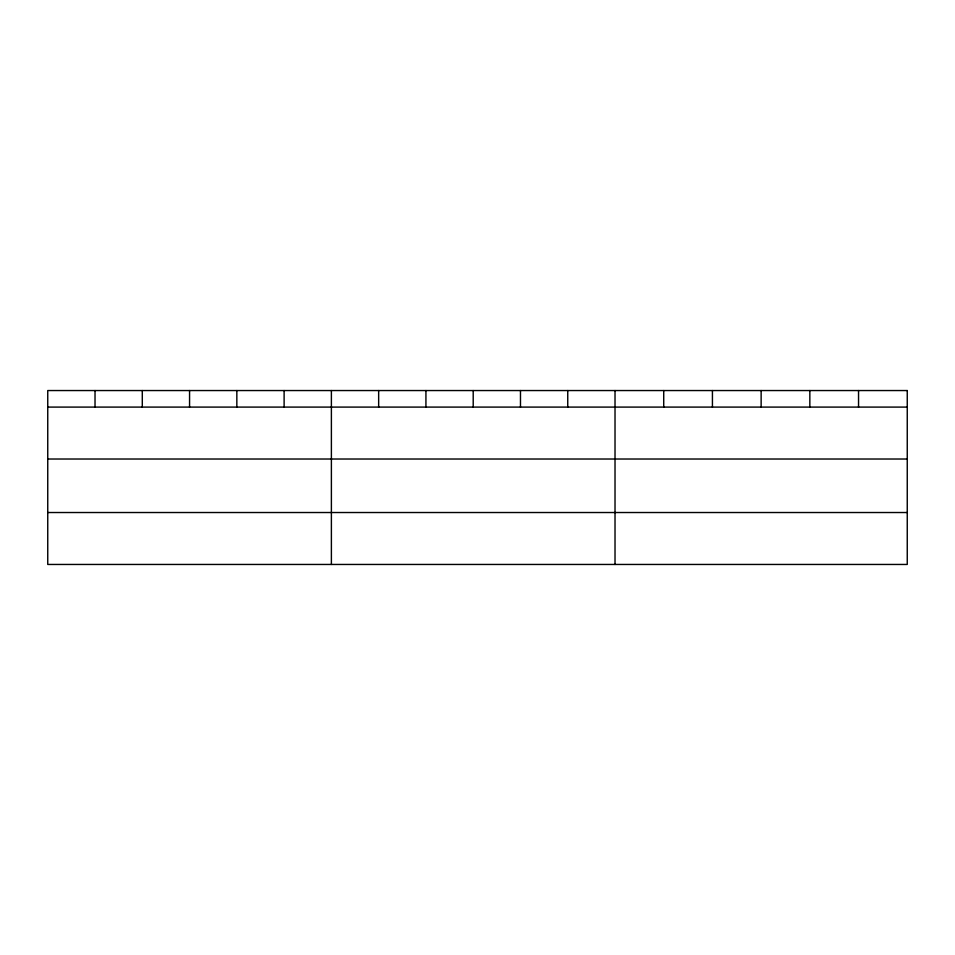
<?xml version="1.0" encoding="UTF-8"?>
<svg xmlns="http://www.w3.org/2000/svg" width="955" height="955" viewBox="0 0 955 955"><rect width="100%" height="100%" fill="white"/><g stroke="black" fill="none" stroke-linecap="round" stroke-linejoin="round"><path stroke-width="1.43" d="M47.75 407.093L907.25 407.093M47.75 459.021L907.25 459.021M47.75 512.525L907.25 512.525M858.545 390.547L858.545 407.093M809.84 390.547L809.84 407.093M761.135 390.547L761.135 407.093M712.43 390.547L712.43 407.093M663.725 390.547L663.725 407.093M615.02 390.547L615.02 564.453M567.748 390.547L567.748 407.093M520.475 390.547L520.475 407.093M473.202 390.547L473.202 407.093M425.93 390.547L425.93 407.093M378.658 390.547L378.658 407.093M331.385 390.547L331.385 564.453M284.113 390.547L284.113 407.093M236.84 390.547L236.84 407.093M189.568 390.547L189.568 407.093M142.295 390.547L142.295 407.093M95.022 390.547L95.022 407.093M907.25 390.547L47.75 390.547L47.75 564.453L907.25 564.453L907.25 390.547"/></g></svg>
